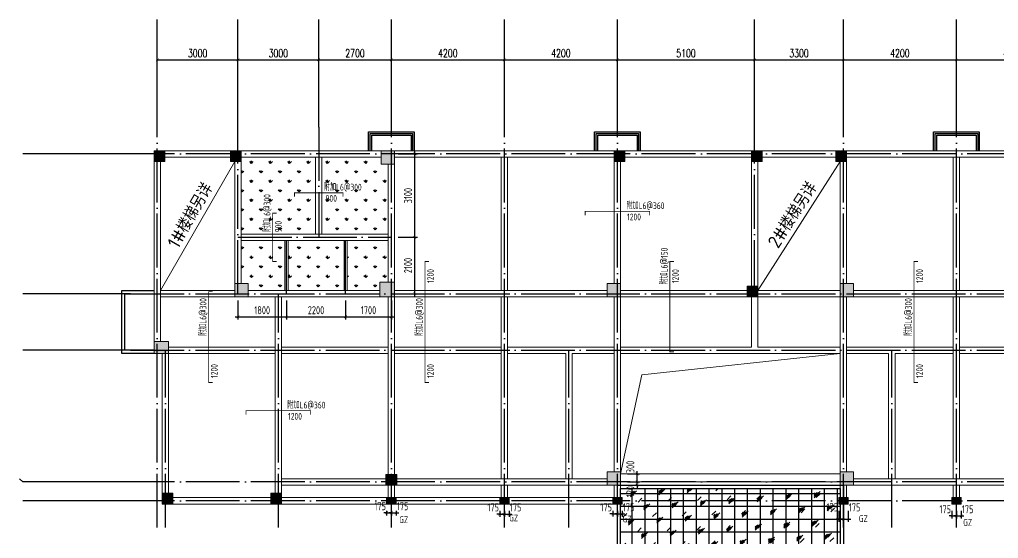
# Model space of a CAD drawing. Extents: x -638872 to -278819, y -139534 to 213996.
# Drawn here: x -525938 to -489560, y -83700 to -64399 of the extents above; entities that cross this region are included whole.
import ezdxf
from ezdxf.enums import TextEntityAlignment as Align

# ---------------------------------------------------------------- set-up
doc = ezdxf.new("R2010")
doc.units = 0
doc.header["$LTSCALE"] = 1000
doc.header["$MEASUREMENT"] = 0
doc.linetypes.add('DOTE', pattern=[2.42, 2, -0.2, 0.02, -0.2])
doc.linetypes.add('线型3', pattern=[500, 300, -200])
doc.layers.get('0').update_dxf_attribs({"linetype": 'CONTINUOUS'})
doc.layers.get('Defpoints').update_dxf_attribs({"linetype": 'CONTINUOUS'})
for name, color, linetype in [('0 - 填充', 250, 'CONTINUOUS'), ('AXIS', 171, 'CONTINUOUS'), ('DOTE', 14, 'DOTE'), ('ROOF', 150, 'CONTINUOUS'), ('S_WALL', 9, 'CONTINUOUS'), ('TEXT', 7, 'CONTINUOUS'), ('室外线条', 151, 'CONTINUOUS'), ('栏杆', 144, 'CONTINUOUS')]:
    doc.layers.add(name, color=color, linetype=linetype)
for name, color, linetype, lineweight in [('COLU', 7, 'CONTINUOUS', 0), ('COLU_HATCH', 251, 'CONTINUOUS', 0), ('DIM', 3, 'CONTINUOUS', 0), ('FLOOR_UP_REIN', 13, 'CONTINUOUS', 0), ('FLOOR_UP_TEXT', 7, 'CONTINUOUS', 0), ('梁', 4, 'CONTINUOUS', 18), ('梁原位标注', 7, 'CONTINUOUS', 25), ('梁虚线', 134, '线型3', 18), ('洞口边线', 9, 'CONTINUOUS', 18), ('零厚板', 7, 'CONTINUOUS', 18)]:
    doc.layers.add(name, color=color, linetype=linetype, lineweight=lineweight)
doc.styles.add('_TCH_DIM_T3', font='SIMPLEX', dxfattribs={"width": 0.705882, "bigfont": 'GBCBIG'})
doc.styles.add('FromPkpm', font='Pkpmeng', dxfattribs={"width": 0.7, "bigfont": 'hztxt'})
doc.styles.add('TSSD_Dimension', font='tssdeng.shx', dxfattribs={"width": 0.7, "bigfont": 'hztxt.shx'})
doc.styles.add('TSSD_Norm', font='tssdeng.shx', dxfattribs={"bigfont": 'hztxt.shx'})
doc.styles.add('TSSD_REIN', font='tssdeng.shx', dxfattribs={"width": 0.7, "bigfont": 'tssdchn.shx'})
doc.dimstyles.new('_TCH_ARCH&&100', dxfattribs={"dimtxt": 297.5, "dimasz": 100, "dimexe": 250, "dimexo": 300, "dimgap": 100, "dimtad": 1, "dimdec": 0, "dimzin": 0, "dimdsep": 46, "dimtxsty": '_TCH_DIM_T3', "dimblk": 'ARCHTICK', "dimcen": 0.09, "dimclrt": 7, "dimazin": 2, "dimtfac": 1, "dimtdec": 0, "dimtix": 1, "dimtmove": 2, "dimatfit": 3, "dimfxl": 0, "dimtolj": 1, "dimtzin": 0, "dimarcsym": 0})
doc.dimstyles.new('TSSD_100_100', dxfattribs={"dimtxt": 300, "dimasz": 100, "dimexe": 100, "dimexo": 250, "dimgap": 100, "dimtad": 1, "dimdec": 0, "dimzin": 0, "dimdsep": 46, "dimtxsty": 'TSSD_Dimension', "dimblk": 'ARCHTICK', "dimblk1": 'ARCHTICK', "dimblk2": 'ARCHTICK', "dimcen": 0, "dimdle": 100, "dimclrt": 7, "dimadec": 0, "dimazin": 0, "dimtfac": 1, "dimtdec": 0, "dimtix": 1, "dimtmove": 2, "dimatfit": 3, "dimfxl": 0, "dimtolj": 1, "dimtzin": 0, "dimarcsym": 0})

# ---------------------------------------------------------------- blocks, each defined once
blk = doc.blocks.new('_ArchTick')
at = {"color": 0, "linetype": 'ByBlock', "const_width": 0.15}
blk.add_lwpolyline([(-0.5, -0.5), (0.5, 0.5)], dxfattribs=at)
blk = doc.blocks.new('*D435')
at = {"layer": 'Defpoints', "color": 0}
for p in [(-512296, -82419), (-512121, -82419), (-512121, -82751)]:
    blk.add_point(p, dxfattribs=at)
at = {"layer": 'DIM', "color": 0, "lineweight": -2}
for p, q in [((-512296, -82751), (-512396, -82751)), ((-512296, -82669), (-512296, -82851)), ((-512296, -82751), (-512121, -82751)), ((-512121, -82669), (-512121, -82851)), ((-512121, -82751), (-512021, -82751))]:
    blk.add_line(p, q, dxfattribs=at)
at = {"layer": 'DIM', "color": 0, "lineweight": -2, "xscale": 100, "yscale": 100, "zscale": 100}
blk.add_blockref('_ArchTick', (-512296, -82751), dxfattribs=at)
at = {"layer": 'DIM', "color": 0, "lineweight": -2, "xscale": 100, "yscale": 100, "zscale": 100, "rotation": 180}
blk.add_blockref('_ArchTick', (-512121, -82751), dxfattribs=at)
at = {"layer": 'DIM', "color": 7, "insert": (-512538, -82501), "char_height": 300, "attachment_point": 5, "style": 'TSSD_Dimension'}
blk.add_mtext('\\A1;175', dxfattribs=at)
blk = doc.blocks.new('*D436')
at = {"layer": 'Defpoints', "color": 0}
for p in [(-512121, -82419), (-511946, -82419), (-511946, -82751)]:
    blk.add_point(p, dxfattribs=at)
at = {"layer": 'DIM', "color": 0, "lineweight": -2}
for p, q in [((-512121, -82751), (-512221, -82751)), ((-512121, -82669), (-512121, -82851)), ((-512121, -82751), (-511946, -82751)), ((-511946, -82669), (-511946, -82851)), ((-511946, -82751), (-511846, -82751))]:
    blk.add_line(p, q, dxfattribs=at)
at = {"layer": 'DIM', "color": 0, "lineweight": -2, "xscale": 100, "yscale": 100, "zscale": 100}
blk.add_blockref('_ArchTick', (-512121, -82751), dxfattribs=at)
at = {"layer": 'DIM', "color": 0, "lineweight": -2, "xscale": 100, "yscale": 100, "zscale": 100, "rotation": 180}
blk.add_blockref('_ArchTick', (-511946, -82751), dxfattribs=at)
at = {"layer": 'DIM', "color": 7, "insert": (-511704, -82501), "char_height": 300, "attachment_point": 5, "style": 'TSSD_Dimension'}
blk.add_mtext('\\A1;175', dxfattribs=at)
blk = doc.blocks.new('*D437')
at = {"layer": 'Defpoints', "color": 0}
for p in [(-508096, -82419), (-507921, -82419), (-507921, -82795)]:
    blk.add_point(p, dxfattribs=at)
at = {"layer": 'DIM', "color": 0, "lineweight": -2}
for p, q in [((-508096, -82795), (-508196, -82795)), ((-508096, -82669), (-508096, -82895)), ((-508096, -82795), (-507921, -82795)), ((-507921, -82669), (-507921, -82895)), ((-507921, -82795), (-507821, -82795))]:
    blk.add_line(p, q, dxfattribs=at)
at = {"layer": 'DIM', "color": 0, "lineweight": -2, "xscale": 100, "yscale": 100, "zscale": 100}
blk.add_blockref('_ArchTick', (-508096, -82795), dxfattribs=at)
at = {"layer": 'DIM', "color": 0, "lineweight": -2, "xscale": 100, "yscale": 100, "zscale": 100, "rotation": 180}
blk.add_blockref('_ArchTick', (-507921, -82795), dxfattribs=at)
at = {"layer": 'DIM', "color": 7, "insert": (-508338, -82545), "char_height": 300, "attachment_point": 5, "style": 'TSSD_Dimension'}
blk.add_mtext('\\A1;175', dxfattribs=at)
blk = doc.blocks.new('*D438')
at = {"layer": 'Defpoints', "color": 0}
for p in [(-507921, -82419), (-507746, -82419), (-507746, -82795)]:
    blk.add_point(p, dxfattribs=at)
at = {"layer": 'DIM', "color": 0, "lineweight": -2}
for p, q in [((-507921, -82795), (-508021, -82795)), ((-507921, -82669), (-507921, -82895)), ((-507921, -82795), (-507746, -82795)), ((-507746, -82669), (-507746, -82895)), ((-507746, -82795), (-507646, -82795))]:
    blk.add_line(p, q, dxfattribs=at)
at = {"layer": 'DIM', "color": 0, "lineweight": -2, "xscale": 100, "yscale": 100, "zscale": 100}
blk.add_blockref('_ArchTick', (-507921, -82795), dxfattribs=at)
at = {"layer": 'DIM', "color": 0, "lineweight": -2, "xscale": 100, "yscale": 100, "zscale": 100, "rotation": 180}
blk.add_blockref('_ArchTick', (-507746, -82795), dxfattribs=at)
at = {"layer": 'DIM', "color": 7, "insert": (-507504, -82545), "char_height": 300, "attachment_point": 5, "style": 'TSSD_Dimension'}
blk.add_mtext('\\A1;175', dxfattribs=at)
blk = doc.blocks.new('*D439')
at = {"layer": 'Defpoints', "color": 0}
for p in [(-503896, -82419), (-503721, -82419), (-503721, -82790)]:
    blk.add_point(p, dxfattribs=at)
at = {"layer": 'DIM', "color": 0, "lineweight": -2}
for p, q in [((-503896, -82790), (-503996, -82790)), ((-503896, -82669), (-503896, -82890)), ((-503896, -82790), (-503721, -82790)), ((-503721, -82669), (-503721, -82890)), ((-503721, -82790), (-503621, -82790))]:
    blk.add_line(p, q, dxfattribs=at)
at = {"layer": 'DIM', "color": 0, "lineweight": -2, "xscale": 100, "yscale": 100, "zscale": 100}
blk.add_blockref('_ArchTick', (-503896, -82790), dxfattribs=at)
at = {"layer": 'DIM', "color": 0, "lineweight": -2, "xscale": 100, "yscale": 100, "zscale": 100, "rotation": 180}
blk.add_blockref('_ArchTick', (-503721, -82790), dxfattribs=at)
at = {"layer": 'DIM', "color": 7, "insert": (-504138, -82540), "char_height": 300, "attachment_point": 5, "style": 'TSSD_Dimension'}
blk.add_mtext('\\A1;175', dxfattribs=at)
blk = doc.blocks.new('*D440')
at = {"layer": 'Defpoints', "color": 0}
for p in [(-503721, -82419), (-503546, -82419), (-503546, -82790)]:
    blk.add_point(p, dxfattribs=at)
at = {"layer": 'DIM', "color": 0, "lineweight": -2}
for p, q in [((-503721, -82790), (-503821, -82790)), ((-503721, -82669), (-503721, -82890)), ((-503721, -82790), (-503546, -82790)), ((-503546, -82669), (-503546, -82890)), ((-503546, -82790), (-503446, -82790))]:
    blk.add_line(p, q, dxfattribs=at)
at = {"layer": 'DIM', "color": 0, "lineweight": -2, "xscale": 100, "yscale": 100, "zscale": 100}
blk.add_blockref('_ArchTick', (-503721, -82790), dxfattribs=at)
at = {"layer": 'DIM', "color": 0, "lineweight": -2, "xscale": 100, "yscale": 100, "zscale": 100, "rotation": 180}
blk.add_blockref('_ArchTick', (-503546, -82790), dxfattribs=at)
at = {"layer": 'DIM', "color": 7, "insert": (-503304, -82540), "char_height": 300, "attachment_point": 5, "style": 'TSSD_Dimension'}
blk.add_mtext('\\A1;175', dxfattribs=at)
blk = doc.blocks.new('*D441')
at = {"layer": 'Defpoints', "color": 0}
for p in [(-495496, -82419), (-495321, -82419), (-495321, -82986)]:
    blk.add_point(p, dxfattribs=at)
at = {"layer": 'DIM', "color": 0, "lineweight": -2}
for p, q in [((-495496, -82669), (-495496, -83086)), ((-495321, -82669), (-495321, -83086)), ((-495496, -82986), (-495596, -82986)), ((-495496, -82986), (-495321, -82986)), ((-495321, -82986), (-495221, -82986))]:
    blk.add_line(p, q, dxfattribs=at)
at = {"layer": 'DIM', "color": 0, "lineweight": -2, "xscale": 100, "yscale": 100, "zscale": 100}
blk.add_blockref('_ArchTick', (-495496, -82986), dxfattribs=at)
at = {"layer": 'DIM', "color": 0, "lineweight": -2, "xscale": 100, "yscale": 100, "zscale": 100, "rotation": 180}
blk.add_blockref('_ArchTick', (-495321, -82986), dxfattribs=at)
at = {"layer": 'DIM', "color": 7, "insert": (-495738, -82543), "char_height": 300, "attachment_point": 5, "style": 'TSSD_Dimension'}
blk.add_mtext('\\A1;175', dxfattribs=at)
blk = doc.blocks.new('*D442')
at = {"layer": 'Defpoints', "color": 0}
for p in [(-495321, -82419), (-495146, -82419), (-495146, -82986)]:
    blk.add_point(p, dxfattribs=at)
at = {"layer": 'DIM', "color": 0, "lineweight": -2}
for p, q in [((-495321, -82669), (-495321, -83086)), ((-495146, -82669), (-495146, -83086)), ((-495321, -82986), (-495421, -82986)), ((-495321, -82986), (-495146, -82986)), ((-495146, -82986), (-495046, -82986))]:
    blk.add_line(p, q, dxfattribs=at)
at = {"layer": 'DIM', "color": 0, "lineweight": -2, "xscale": 100, "yscale": 100, "zscale": 100}
blk.add_blockref('_ArchTick', (-495321, -82986), dxfattribs=at)
at = {"layer": 'DIM', "color": 0, "lineweight": -2, "xscale": 100, "yscale": 100, "zscale": 100, "rotation": 180}
blk.add_blockref('_ArchTick', (-495146, -82986), dxfattribs=at)
at = {"layer": 'DIM', "color": 7, "insert": (-494904, -82543), "char_height": 300, "attachment_point": 5, "style": 'TSSD_Dimension'}
blk.add_mtext('\\A1;175', dxfattribs=at)
blk = doc.blocks.new('*D443')
at = {"layer": 'Defpoints', "color": 0}
for p in [(-491296, -82419), (-491121, -82419), (-491121, -82863)]:
    blk.add_point(p, dxfattribs=at)
at = {"layer": 'DIM', "color": 0, "lineweight": -2}
for p, q in [((-491296, -82863), (-491396, -82863)), ((-491296, -82669), (-491296, -82963)), ((-491296, -82863), (-491121, -82863)), ((-491121, -82669), (-491121, -82963)), ((-491121, -82863), (-491021, -82863))]:
    blk.add_line(p, q, dxfattribs=at)
at = {"layer": 'DIM', "color": 0, "lineweight": -2, "xscale": 100, "yscale": 100, "zscale": 100}
blk.add_blockref('_ArchTick', (-491296, -82863), dxfattribs=at)
at = {"layer": 'DIM', "color": 0, "lineweight": -2, "xscale": 100, "yscale": 100, "zscale": 100, "rotation": 180}
blk.add_blockref('_ArchTick', (-491121, -82863), dxfattribs=at)
at = {"layer": 'DIM', "color": 7, "insert": (-491538, -82613), "char_height": 300, "attachment_point": 5, "style": 'TSSD_Dimension'}
blk.add_mtext('\\A1;175', dxfattribs=at)
blk = doc.blocks.new('*D444')
at = {"layer": 'Defpoints', "color": 0}
for p in [(-491121, -82419), (-490946, -82419), (-490946, -82863)]:
    blk.add_point(p, dxfattribs=at)
at = {"layer": 'DIM', "color": 0, "lineweight": -2}
for p, q in [((-491121, -82863), (-491221, -82863)), ((-491121, -82669), (-491121, -82963)), ((-491121, -82863), (-490946, -82863)), ((-490946, -82669), (-490946, -82963)), ((-490946, -82863), (-490846, -82863))]:
    blk.add_line(p, q, dxfattribs=at)
at = {"layer": 'DIM', "color": 0, "lineweight": -2, "xscale": 100, "yscale": 100, "zscale": 100}
blk.add_blockref('_ArchTick', (-491121, -82863), dxfattribs=at)
at = {"layer": 'DIM', "color": 0, "lineweight": -2, "xscale": 100, "yscale": 100, "zscale": 100, "rotation": 180}
blk.add_blockref('_ArchTick', (-490946, -82863), dxfattribs=at)
at = {"layer": 'DIM', "color": 7, "insert": (-490704, -82613), "char_height": 300, "attachment_point": 5, "style": 'TSSD_Dimension'}
blk.add_mtext('\\A1;175', dxfattribs=at)
blk = doc.blocks.new('*D447')
at = {"layer": 'Defpoints', "color": 0}
for p in [(-517821, -74599), (-516021, -74599), (-516021, -75460)]:
    blk.add_point(p, dxfattribs=at)
at = {"layer": 'DIM', "color": 0, "lineweight": -2}
for p, q in [((-517821, -74849), (-517821, -75560)), ((-516021, -74849), (-516021, -75560)), ((-517921, -75460), (-515921, -75460))]:
    blk.add_line(p, q, dxfattribs=at)
at = {"layer": 'DIM', "color": 0, "lineweight": -2, "xscale": 100, "yscale": 100, "zscale": 100, "rotation": 180}
blk.add_blockref('_ArchTick', (-517821, -75460), dxfattribs=at)
at = {"layer": 'DIM', "color": 0, "lineweight": -2, "xscale": 100, "yscale": 100, "zscale": 100}
blk.add_blockref('_ArchTick', (-516021, -75460), dxfattribs=at)
at = {"layer": 'DIM', "color": 7, "insert": (-516921, -75210), "char_height": 300, "attachment_point": 5, "style": 'TSSD_Dimension'}
blk.add_mtext('\\A1;1800', dxfattribs=at)
blk = doc.blocks.new('*D448')
at = {"layer": 'Defpoints', "color": 0}
for p in [(-516021, -74599), (-513821, -74599), (-513821, -75460)]:
    blk.add_point(p, dxfattribs=at)
at = {"layer": 'DIM', "color": 0, "lineweight": -2}
for p, q in [((-516021, -74849), (-516021, -75560)), ((-513821, -74849), (-513821, -75560)), ((-516121, -75460), (-513721, -75460))]:
    blk.add_line(p, q, dxfattribs=at)
at = {"layer": 'DIM', "color": 0, "lineweight": -2, "xscale": 100, "yscale": 100, "zscale": 100, "rotation": 180}
blk.add_blockref('_ArchTick', (-516021, -75460), dxfattribs=at)
at = {"layer": 'DIM', "color": 0, "lineweight": -2, "xscale": 100, "yscale": 100, "zscale": 100}
blk.add_blockref('_ArchTick', (-513821, -75460), dxfattribs=at)
at = {"layer": 'DIM', "color": 7, "insert": (-514921, -75210), "char_height": 300, "attachment_point": 5, "style": 'TSSD_Dimension'}
blk.add_mtext('\\A1;2200', dxfattribs=at)
blk = doc.blocks.new('*D449')
at = {"layer": 'Defpoints', "color": 0}
for p in [(-513821, -74599), (-512121, -74599), (-512121, -75460)]:
    blk.add_point(p, dxfattribs=at)
at = {"layer": 'DIM', "color": 0, "lineweight": -2}
for p, q in [((-513821, -74849), (-513821, -75560)), ((-512121, -74849), (-512121, -75560)), ((-513921, -75460), (-512021, -75460))]:
    blk.add_line(p, q, dxfattribs=at)
at = {"layer": 'DIM', "color": 0, "lineweight": -2, "xscale": 100, "yscale": 100, "zscale": 100, "rotation": 180}
blk.add_blockref('_ArchTick', (-513821, -75460), dxfattribs=at)
at = {"layer": 'DIM', "color": 0, "lineweight": -2, "xscale": 100, "yscale": 100, "zscale": 100}
blk.add_blockref('_ArchTick', (-512121, -75460), dxfattribs=at)
at = {"layer": 'DIM', "color": 7, "insert": (-512971, -75210), "char_height": 300, "attachment_point": 5, "style": 'TSSD_Dimension'}
blk.add_mtext('\\A1;1700', dxfattribs=at)
blk = doc.blocks.new('*D450')
at = {"layer": 'Defpoints', "color": 0}
for p in [(-512121, -72499), (-511249, -72499), (-512121, -74599)]:
    blk.add_point(p, dxfattribs=at)
at = {"layer": 'DIM', "color": 0, "lineweight": -2}
for p, q in [((-511871, -72499), (-511149, -72499)), ((-511249, -74699), (-511249, -72399)), ((-511871, -74599), (-511149, -74599))]:
    blk.add_line(p, q, dxfattribs=at)
at = {"layer": 'DIM', "color": 0, "lineweight": -2, "xscale": 100, "yscale": 100, "zscale": 100}
for p, rotation in [((-511249, -72499), 90), ((-511249, -74599), 270)]:
    blk.add_blockref('_ArchTick', p, dxfattribs=dict(at, rotation=rotation))
at = {"layer": 'DIM', "color": 7, "insert": (-511499, -73549), "char_height": 300, "attachment_point": 5, "rotation": 90, "style": 'TSSD_Dimension'}
blk.add_mtext('\\A1;2100', dxfattribs=at)
blk = doc.blocks.new('*D451')
at = {"layer": 'Defpoints', "color": 0}
for p in [(-512121, -69399), (-511249, -69399), (-512121, -72499)]:
    blk.add_point(p, dxfattribs=at)
at = {"layer": 'DIM', "color": 0, "lineweight": -2}
for p, q in [((-511871, -69399), (-511149, -69399)), ((-511249, -72599), (-511249, -69299)), ((-511871, -72499), (-511149, -72499))]:
    blk.add_line(p, q, dxfattribs=at)
at = {"layer": 'DIM', "color": 0, "lineweight": -2, "xscale": 100, "yscale": 100, "zscale": 100}
for p, rotation in [((-511249, -69399), 90), ((-511249, -72499), 270)]:
    blk.add_blockref('_ArchTick', p, dxfattribs=dict(at, rotation=rotation))
at = {"layer": 'DIM', "color": 7, "insert": (-511499, -70949), "char_height": 300, "attachment_point": 5, "rotation": 90, "style": 'TSSD_Dimension'}
blk.add_mtext('\\A1;3100', dxfattribs=at)
blk = doc.blocks.new('*D608')
at = {"layer": 'Defpoints', "color": 0}
for p in [(-503601, -81599), (-503601, -81719), (-502989, -81599)]:
    blk.add_point(p, dxfattribs=at)
at = {"layer": 'DIM', "color": 0, "lineweight": -2}
for p, q in [((-503351, -81599), (-502889, -81599)), ((-503351, -81719), (-502889, -81719)), ((-502989, -81599), (-502989, -81499)), ((-502989, -81719), (-502989, -81599)), ((-502989, -81719), (-502989, -81819))]:
    blk.add_line(p, q, dxfattribs=at)
at = {"layer": 'DIM', "color": 0, "lineweight": -2, "xscale": 100, "yscale": 100, "zscale": 100}
for p, rotation in [((-502989, -81599), 270), ((-502989, -81719), 90)]:
    blk.add_blockref('_ArchTick', p, dxfattribs=dict(at, rotation=rotation))
at = {"layer": 'DIM', "color": 7, "insert": (-503239, -81961), "char_height": 300, "attachment_point": 5, "rotation": 90, "style": 'TSSD_Dimension'}
blk.add_mtext('\\A1;120', dxfattribs=at)
blk = doc.blocks.new('*D609')
at = {"layer": 'Defpoints', "color": 0}
for p in [(-503601, -81299), (-502989, -81299), (-503601, -81599)]:
    blk.add_point(p, dxfattribs=at)
at = {"layer": 'DIM', "color": 0, "lineweight": -2}
for p, q in [((-503351, -81299), (-502889, -81299)), ((-502989, -81699), (-502989, -81199)), ((-503351, -81599), (-502889, -81599))]:
    blk.add_line(p, q, dxfattribs=at)
at = {"layer": 'DIM', "color": 0, "lineweight": -2, "xscale": 100, "yscale": 100, "zscale": 100}
for p, rotation in [((-502989, -81299), 90), ((-502989, -81599), 270)]:
    blk.add_blockref('_ArchTick', p, dxfattribs=dict(at, rotation=rotation))
at = {"layer": 'DIM', "color": 7, "insert": (-503239, -81041), "char_height": 300, "attachment_point": 5, "rotation": 90, "style": 'TSSD_Dimension'}
blk.add_mtext('\\A1;300', dxfattribs=at)
blk = doc.blocks.new('*D789')
at = {"layer": 'AXIS', "color": 0, "lineweight": -2}
for p, q in [((-520821, -68099), (-520821, -65649)), ((-517821, -68099), (-517821, -65649)), ((-520821, -65899), (-517821, -65899))]:
    blk.add_line(p, q, dxfattribs=at)
at = {"layer": 'Defpoints', "color": 0}
for p in [(-517821, -65899), (-520821, -68399), (-517821, -68399)]:
    blk.add_point(p, dxfattribs=at)
at = {"layer": 'AXIS', "color": 0, "lineweight": -2, "xscale": 100, "yscale": 100, "zscale": 100, "rotation": 180}
blk.add_blockref('_ArchTick', (-520821, -65899), dxfattribs=at)
at = {"layer": 'AXIS', "color": 0, "lineweight": -2, "xscale": 100, "yscale": 100, "zscale": 100}
blk.add_blockref('_ArchTick', (-517821, -65899), dxfattribs=at)
at = {"layer": 'AXIS', "color": 7, "insert": (-519321, -65650), "char_height": 297.5, "attachment_point": 5, "style": '_TCH_DIM_T3'}
blk.add_mtext('\\A1;3000', dxfattribs=at)
blk = doc.blocks.new('*D790')
at = {"layer": 'AXIS', "color": 0, "lineweight": -2}
for p, q in [((-517821, -68099), (-517821, -65649)), ((-514821, -68099), (-514821, -65649)), ((-517821, -65899), (-514821, -65899))]:
    blk.add_line(p, q, dxfattribs=at)
at = {"layer": 'Defpoints', "color": 0}
for p in [(-514821, -65899), (-517821, -68399), (-514821, -68399)]:
    blk.add_point(p, dxfattribs=at)
at = {"layer": 'AXIS', "color": 0, "lineweight": -2, "xscale": 100, "yscale": 100, "zscale": 100, "rotation": 180}
blk.add_blockref('_ArchTick', (-517821, -65899), dxfattribs=at)
at = {"layer": 'AXIS', "color": 0, "lineweight": -2, "xscale": 100, "yscale": 100, "zscale": 100}
blk.add_blockref('_ArchTick', (-514821, -65899), dxfattribs=at)
at = {"layer": 'AXIS', "color": 7, "insert": (-516321, -65650), "char_height": 297.5, "attachment_point": 5, "style": '_TCH_DIM_T3'}
blk.add_mtext('\\A1;3000', dxfattribs=at)
blk = doc.blocks.new('*D791')
at = {"layer": 'AXIS', "color": 0, "lineweight": -2}
for p, q in [((-514821, -68099), (-514821, -65649)), ((-512121, -68099), (-512121, -65649)), ((-514821, -65899), (-512121, -65899))]:
    blk.add_line(p, q, dxfattribs=at)
at = {"layer": 'Defpoints', "color": 0}
for p in [(-512121, -65899), (-514821, -68399), (-512121, -68399)]:
    blk.add_point(p, dxfattribs=at)
at = {"layer": 'AXIS', "color": 0, "lineweight": -2, "xscale": 100, "yscale": 100, "zscale": 100, "rotation": 180}
blk.add_blockref('_ArchTick', (-514821, -65899), dxfattribs=at)
at = {"layer": 'AXIS', "color": 0, "lineweight": -2, "xscale": 100, "yscale": 100, "zscale": 100}
blk.add_blockref('_ArchTick', (-512121, -65899), dxfattribs=at)
at = {"layer": 'AXIS', "color": 7, "insert": (-513471, -65650), "char_height": 297.5, "attachment_point": 5, "style": '_TCH_DIM_T3'}
blk.add_mtext('\\A1;2700', dxfattribs=at)
blk = doc.blocks.new('*D792')
at = {"layer": 'AXIS', "color": 0, "lineweight": -2}
for p, q in [((-512121, -68099), (-512121, -65649)), ((-507921, -68099), (-507921, -65649)), ((-512121, -65899), (-507921, -65899))]:
    blk.add_line(p, q, dxfattribs=at)
at = {"layer": 'Defpoints', "color": 0}
for p in [(-507921, -65899), (-512121, -68399), (-507921, -68399)]:
    blk.add_point(p, dxfattribs=at)
at = {"layer": 'AXIS', "color": 0, "lineweight": -2, "xscale": 100, "yscale": 100, "zscale": 100, "rotation": 180}
blk.add_blockref('_ArchTick', (-512121, -65899), dxfattribs=at)
at = {"layer": 'AXIS', "color": 0, "lineweight": -2, "xscale": 100, "yscale": 100, "zscale": 100}
blk.add_blockref('_ArchTick', (-507921, -65899), dxfattribs=at)
at = {"layer": 'AXIS', "color": 7, "insert": (-510021, -65650), "char_height": 297.5, "attachment_point": 5, "style": '_TCH_DIM_T3'}
blk.add_mtext('\\A1;4200', dxfattribs=at)
blk = doc.blocks.new('*D793')
at = {"layer": 'AXIS', "color": 0, "lineweight": -2}
for p, q in [((-507921, -68099), (-507921, -65649)), ((-503721, -68099), (-503721, -65649)), ((-507921, -65899), (-503721, -65899))]:
    blk.add_line(p, q, dxfattribs=at)
at = {"layer": 'Defpoints', "color": 0}
for p in [(-503721, -65899), (-507921, -68399), (-503721, -68399)]:
    blk.add_point(p, dxfattribs=at)
at = {"layer": 'AXIS', "color": 0, "lineweight": -2, "xscale": 100, "yscale": 100, "zscale": 100, "rotation": 180}
blk.add_blockref('_ArchTick', (-507921, -65899), dxfattribs=at)
at = {"layer": 'AXIS', "color": 0, "lineweight": -2, "xscale": 100, "yscale": 100, "zscale": 100}
blk.add_blockref('_ArchTick', (-503721, -65899), dxfattribs=at)
at = {"layer": 'AXIS', "color": 7, "insert": (-505821, -65650), "char_height": 297.5, "attachment_point": 5, "style": '_TCH_DIM_T3'}
blk.add_mtext('\\A1;4200', dxfattribs=at)
blk = doc.blocks.new('*D794')
at = {"layer": 'AXIS', "color": 0, "lineweight": -2}
for p, q in [((-503721, -68099), (-503721, -65649)), ((-498621, -68099), (-498621, -65649)), ((-503721, -65899), (-498621, -65899))]:
    blk.add_line(p, q, dxfattribs=at)
at = {"layer": 'Defpoints', "color": 0}
for p in [(-498621, -65899), (-503721, -68399), (-498621, -68399)]:
    blk.add_point(p, dxfattribs=at)
at = {"layer": 'AXIS', "color": 0, "lineweight": -2, "xscale": 100, "yscale": 100, "zscale": 100, "rotation": 180}
blk.add_blockref('_ArchTick', (-503721, -65899), dxfattribs=at)
at = {"layer": 'AXIS', "color": 0, "lineweight": -2, "xscale": 100, "yscale": 100, "zscale": 100}
blk.add_blockref('_ArchTick', (-498621, -65899), dxfattribs=at)
at = {"layer": 'AXIS', "color": 7, "insert": (-501171, -65650), "char_height": 297.5, "attachment_point": 5, "style": '_TCH_DIM_T3'}
blk.add_mtext('\\A1;5100', dxfattribs=at)
blk = doc.blocks.new('*D795')
at = {"layer": 'AXIS', "color": 0, "lineweight": -2}
for p, q in [((-498621, -68099), (-498621, -65649)), ((-495321, -68099), (-495321, -65649)), ((-498621, -65899), (-495321, -65899))]:
    blk.add_line(p, q, dxfattribs=at)
at = {"layer": 'Defpoints', "color": 0}
for p in [(-495321, -65899), (-498621, -68399), (-495321, -68399)]:
    blk.add_point(p, dxfattribs=at)
at = {"layer": 'AXIS', "color": 0, "lineweight": -2, "xscale": 100, "yscale": 100, "zscale": 100, "rotation": 180}
blk.add_blockref('_ArchTick', (-498621, -65899), dxfattribs=at)
at = {"layer": 'AXIS', "color": 0, "lineweight": -2, "xscale": 100, "yscale": 100, "zscale": 100}
blk.add_blockref('_ArchTick', (-495321, -65899), dxfattribs=at)
at = {"layer": 'AXIS', "color": 7, "insert": (-496971, -65650), "char_height": 297.5, "attachment_point": 5, "style": '_TCH_DIM_T3'}
blk.add_mtext('\\A1;3300', dxfattribs=at)
blk = doc.blocks.new('*D796')
at = {"layer": 'AXIS', "color": 0, "lineweight": -2}
for p, q in [((-495321, -68099), (-495321, -65649)), ((-491121, -68099), (-491121, -65649)), ((-495321, -65899), (-491121, -65899))]:
    blk.add_line(p, q, dxfattribs=at)
at = {"layer": 'Defpoints', "color": 0}
for p in [(-491121, -65899), (-495321, -68399), (-491121, -68399)]:
    blk.add_point(p, dxfattribs=at)
at = {"layer": 'AXIS', "color": 0, "lineweight": -2, "xscale": 100, "yscale": 100, "zscale": 100, "rotation": 180}
blk.add_blockref('_ArchTick', (-495321, -65899), dxfattribs=at)
at = {"layer": 'AXIS', "color": 0, "lineweight": -2, "xscale": 100, "yscale": 100, "zscale": 100}
blk.add_blockref('_ArchTick', (-491121, -65899), dxfattribs=at)
at = {"layer": 'AXIS', "color": 7, "insert": (-493221, -65650), "char_height": 297.5, "attachment_point": 5, "style": '_TCH_DIM_T3'}
blk.add_mtext('\\A1;4200', dxfattribs=at)
blk = doc.blocks.new('*D797')
at = {"layer": 'AXIS', "color": 0, "lineweight": -2}
for p, q in [((-491121, -68099), (-491121, -65649)), ((-486921, -68099), (-486921, -65649)), ((-491121, -65899), (-486921, -65899))]:
    blk.add_line(p, q, dxfattribs=at)
at = {"layer": 'Defpoints', "color": 0}
for p in [(-486921, -65899), (-491121, -68399), (-486921, -68399)]:
    blk.add_point(p, dxfattribs=at)
at = {"layer": 'AXIS', "color": 0, "lineweight": -2, "xscale": 100, "yscale": 100, "zscale": 100, "rotation": 180}
blk.add_blockref('_ArchTick', (-491121, -65899), dxfattribs=at)
at = {"layer": 'AXIS', "color": 0, "lineweight": -2, "xscale": 100, "yscale": 100, "zscale": 100}
blk.add_blockref('_ArchTick', (-486921, -65899), dxfattribs=at)
at = {"layer": 'AXIS', "color": 7, "insert": (-489021, -65650), "char_height": 297.5, "attachment_point": 5, "style": '_TCH_DIM_T3'}
blk.add_mtext('\\A1;4200', dxfattribs=at)

msp = doc.modelspace()

# ---------------------------------------------------------------- hatches: boundary and pattern name
at = {"layer": '0 - 填充'}
h = msp.add_hatch(dxfattribs=at)
h.set_pattern_fill('玻璃1', color=256, scale=100)
h.set_pattern_definition([(45, (-747006.7, -32934.05), (-489.8836, 489.8836), [224, -576]), (45, (-746910.7, -32894.05), (-489.8836, 489.8836), [96, -704]), (45, (-747006.7, -32894.05), (-489.8836, 489.8836), [160, -640]), (45, (-746958.7, -32934.05), (537.4012, -537.4012), [200, -600]), (45, (-747006.7, -32974.05), (-489.8836, 489.8836), [320, -480]), (45, (-747006.7, -32854.05), (-489.8836, 489.8836), [80, -720])])
h.paths.add_polyline_path([(-503600.9, -81838.92), (-495440.9, -81838.92), (-495440.9, -85498.92), (-503600.9, -85498.92)])
h = msp.add_hatch(dxfattribs=at)
h.set_pattern_fill('NET', color=256, scale=150)
h.set_pattern_definition([(0, (-747006.7, -32974.05), (0, 476.25), []), (90, (-747006.7, -32974.05), (-476.25, 3e-14), [])])
h.paths.add_polyline_path([(-503600.9, -81838.92), (-495440.9, -81838.92), (-495440.9, -85498.92), (-503600.9, -85498.92)])
at = {"layer": 'COLU_HATCH'}
for points in [[(-520540.9, -69678.92), (-520540.9, -69278.92), (-520940.9, -69278.92), (-520940.9, -69678.92)], [(-517700.9, -69678.92), (-517700.9, -69278.92), (-518100.9, -69278.92), (-518100.9, -69678.92)], [(-512000.9, -69778.92), (-512000.9, -69278.92), (-512500.9, -69278.92), (-512500.9, -69778.92)], [(-503440.9, -69678.92), (-503440.9, -69278.92), (-503840.9, -69278.92), (-503840.9, -69678.92)], [(-498340.9, -69678.92), (-498340.9, -69278.92), (-498740.9, -69278.92), (-498740.9, -69678.92)], [(-495200.9, -69678.92), (-495200.9, -69278.92), (-495600.9, -69278.92), (-495600.9, -69678.92)], [(-512000.9, -74718.92), (-512000.9, -74168.92), (-512550.9, -74168.92), (-512550.9, -74718.92)], [(-517440.9, -74718.92), (-517440.9, -74218.92), (-517940.9, -74218.92), (-517940.9, -74718.92)], [(-503600.9, -74718.92), (-503600.9, -74218.92), (-504100.9, -74218.92), (-504100.9, -74718.92)], [(-498500.9, -74718.92), (-498500.9, -74318.92), (-498900.9, -74318.92), (-498900.9, -74718.92)], [(-494940.9, -74718.92), (-494940.9, -74218.92), (-495440.9, -74218.92), (-495440.9, -74718.92)], [(-520400.9, -76818.92), (-520400.9, -76368.92), (-520940.9, -76368.92), (-520940.9, -76818.92)], [(-511920.9, -81718.92), (-511920.9, -81318.92), (-512320.9, -81318.92), (-512320.9, -81718.92)], [(-503600.9, -81718.92), (-503600.9, -81218.92), (-504100.9, -81218.92), (-504100.9, -81718.92)], [(-494940.9, -81718.92), (-494940.9, -81218.92), (-495440.9, -81218.92), (-495440.9, -81718.92)], [(-520240.9, -82418.92), (-520240.9, -82018.92), (-520640.9, -82018.92), (-520640.9, -82418.92)], [(-516200.9, -82418.92), (-516200.9, -82018.92), (-516600.9, -82018.92), (-516600.9, -82418.92)], [(-512295.9, -82178.92), (-511945.9, -82178.92), (-511945.9, -82418.92), (-512295.9, -82418.92)], [(-508095.9, -82178.92), (-507745.9, -82178.92), (-507745.9, -82418.92), (-508095.9, -82418.92)], [(-503895.9, -82178.92), (-503545.9, -82178.92), (-503545.9, -82418.92), (-503895.9, -82418.92)], [(-495495.9, -82178.92), (-495145.9, -82178.92), (-495145.9, -82418.92), (-495495.9, -82418.92)], [(-491295.9, -82178.92), (-490945.9, -82178.92), (-490945.9, -82418.92), (-491295.9, -82418.92)]]:
    msp.add_hatch(color=256, dxfattribs=at).paths.add_polyline_path(points)
at = {"layer": 'S_WALL'}
h = msp.add_hatch(dxfattribs=at)
h.set_pattern_fill('GRASS', color=256, scale=500, style=0)
h.set_pattern_definition([(90, (-1429132.2, -116065.73), (-353.55339, 353.55339), [93.75, -613.35678]), (45, (-1429132.2, -116065.73), (-353.5534, 353.5534), [93.75, -406.25]), (135, (-1429132.2, -116065.73), (-353.5534, -353.5534), [93.75, -406.25])])
h.paths.add_polyline_path([(-517700.9, -69518.92), (-514940.9, -69518.92), (-514940.9, -72378.92), (-517700.9, -72378.92)])
h.paths.add_polyline_path([(-514700.9, -69518.92), (-512500.9, -69518.92), (-512500.9, -69778.92), (-512240.9, -69778.92), (-512240.9, -72378.92), (-514700.9, -72378.92)])
h.paths.add_polyline_path([(-512240.9, -74168.92), (-512240.9, -72618.92), (-513760.9, -72618.92), (-513760.9, -74418.92), (-512550.9, -74418.92), (-512550.9, -74168.92)])
h.paths.add_polyline_path([(-515960.9, -72618.92), (-513880.9, -72618.92), (-513880.9, -74418.92), (-515960.9, -74418.92)])
h.paths.add_polyline_path([(-517700.9, -72618.92), (-516080.9, -72618.92), (-516080.9, -74418.92), (-517440.9, -74418.92), (-517440.9, -74218.92), (-517690.9, -74218.92), (-517700.9, -74218.92)])

# ---------------------------------------------------------------- linework, layer by layer
at = {"layer": 'AXIS'}
for p, q in [((-520820.9, -68398.92), (-520820.9, -64398.92)), ((-517820.9, -68398.92), (-517820.9, -64398.92)), ((-514820.9, -68398.92), (-514820.9, -64398.92)), ((-512120.9, -68398.92), (-512120.9, -64398.92)), ((-507920.9, -68398.92), (-507920.9, -64398.92)), ((-503720.9, -68398.92), (-503720.9, -64398.92)), ((-498620.9, -68398.92), (-498620.9, -64398.92)), ((-495320.9, -68398.92), (-495320.9, -64398.92)), ((-491120.9, -68398.92), (-491120.9, -64398.92)), ((-521820.9, -69398.92), (-525820.9, -69398.92)), ((-521820.9, -74598.92), (-525820.9, -74598.92)), ((-521820.9, -76698.92), (-525820.9, -76698.92)), ((-525938.06, -81481.76), (-525820.9, -81598.92)), ((-521820.9, -81598.92), (-525820.9, -81598.92)), ((-521820.9, -82298.92), (-525820.9, -82298.92))]:
    msp.add_line(p, q, dxfattribs=at)
at = {"layer": 'COLU'}
for points in [[(-520540.9, -69678.92), (-520540.9, -69278.92), (-520940.9, -69278.92), (-520940.9, -69678.92)], [(-517700.9, -69678.92), (-517700.9, -69278.92), (-518100.9, -69278.92), (-518100.9, -69678.92)], [(-512000.9, -69778.92), (-512000.9, -69278.92), (-512500.9, -69278.92), (-512500.9, -69778.92)], [(-503440.9, -69678.92), (-503440.9, -69278.92), (-503840.9, -69278.92), (-503840.9, -69678.92)], [(-498340.9, -69678.92), (-498340.9, -69278.92), (-498740.9, -69278.92), (-498740.9, -69678.92)], [(-495200.9, -69678.92), (-495200.9, -69278.92), (-495600.9, -69278.92), (-495600.9, -69678.92)], [(-512000.9, -74718.92), (-512000.9, -74168.92), (-512550.9, -74168.92), (-512550.9, -74718.92)], [(-517440.9, -74718.92), (-517440.9, -74218.92), (-517940.9, -74218.92), (-517940.9, -74718.92)], [(-503600.9, -74718.92), (-503600.9, -74218.92), (-504100.9, -74218.92), (-504100.9, -74718.92)], [(-498500.9, -74718.92), (-498500.9, -74318.92), (-498900.9, -74318.92), (-498900.9, -74718.92)], [(-494940.9, -74718.92), (-494940.9, -74218.92), (-495440.9, -74218.92), (-495440.9, -74718.92)], [(-520400.9, -76818.92), (-520400.9, -76368.92), (-520940.9, -76368.92), (-520940.9, -76818.92)], [(-511920.9, -81718.92), (-511920.9, -81318.92), (-512320.9, -81318.92), (-512320.9, -81718.92)], [(-503600.9, -81718.92), (-503600.9, -81218.92), (-504100.9, -81218.92), (-504100.9, -81718.92)], [(-494940.9, -81718.92), (-494940.9, -81218.92), (-495440.9, -81218.92), (-495440.9, -81718.92)], [(-520240.9, -82418.92), (-520240.9, -82018.92), (-520640.9, -82018.92), (-520640.9, -82418.92)], [(-516200.9, -82418.92), (-516200.9, -82018.92), (-516600.9, -82018.92), (-516600.9, -82418.92)], [(-512295.9, -82178.92), (-511945.9, -82178.92), (-511945.9, -82418.92), (-512295.9, -82418.92)], [(-508095.9, -82178.92), (-507745.9, -82178.92), (-507745.9, -82418.92), (-508095.9, -82418.92)], [(-503895.9, -82178.92), (-503545.9, -82178.92), (-503545.9, -82418.92), (-503895.9, -82418.92)], [(-495495.9, -82178.92), (-495145.9, -82178.92), (-495145.9, -82418.92), (-495495.9, -82418.92)], [(-491295.9, -82178.92), (-490945.9, -82178.92), (-490945.9, -82418.92), (-491295.9, -82418.92)]]:
    msp.add_lwpolyline(points, close=True, dxfattribs=at)
at = {"layer": 'DOTE', "color": 8, "linetype": 'DOTE'}
for p, q in [((-520820.9, -83298.92), (-520820.9, -68398.92)), ((-517820.9, -74598.92), (-517820.9, -68398.92)), ((-514820.9, -68398.92), (-514820.9, -72498.92)), ((-512120.9, -83298.92), (-512120.9, -68398.92)), ((-507920.9, -83298.92), (-507920.9, -68398.92)), ((-503720.9, -83298.92), (-503720.9, -68398.92)), ((-498620.9, -74598.92), (-498620.9, -68398.92)), ((-495320.9, -83298.92), (-495320.9, -68398.92)), ((-491120.9, -83298.92), (-491120.9, -68398.92)), ((-476620.9, -69398.92), (-521820.9, -69398.92)), ((-517820.9, -72498.92), (-512120.9, -72498.92)), ((-516020.9, -74598.92), (-516020.9, -72498.92)), ((-513820.9, -74598.92), (-513820.9, -72498.92)), ((-521820.9, -74598.92), (-476620.9, -74598.92)), ((-516320.9, -83298.92), (-516320.9, -74598.92)), ((-521820.9, -76698.92), (-476620.9, -76698.92)), ((-520520.9, -83298.92), (-520520.9, -76698.92)), ((-505520.9, -83298.92), (-505520.9, -76698.92)), ((-493520.9, -83298.92), (-493520.9, -76698.92)), ((-476620.9, -81598.92), (-521820.9, -81598.92)), ((-476620.9, -82298.92), (-521820.9, -82298.92))]:
    msp.add_line(p, q, dxfattribs=at)
at = {"layer": 'FLOOR_UP_REIN', "const_width": 30}
for points in [[(-513920.9, -70991.98), (-513920.9, -70841.98), (-515720.9, -70841.98), (-515720.9, -70991.98)], [(-516379.25, -71598.92), (-516529.25, -71598.92), (-516529.25, -73398.92), (-516379.25, -73398.92)], [(-502520.9, -71682.01), (-502520.9, -71532.01), (-504920.9, -71532.01), (-504920.9, -71682.01)], [(-510723.29, -73398.92), (-510873.29, -73398.92), (-510873.29, -77898.92), (-510723.29, -77898.92)], [(-501620.65, -73398.92), (-501770.65, -73398.92), (-501770.65, -76758.96), (-501620.65, -76758.96)], [(-492548.24, -73398.92), (-492698.24, -73398.92), (-492698.24, -77898.92), (-492548.24, -77898.92)], [(-518759.57, -74518.43), (-518909.57, -74518.43), (-518909.57, -77898.92), (-518759.57, -77898.92)], [(-515120.9, -79098.92), (-515120.9, -78948.92), (-517520.9, -78948.92), (-517520.9, -79098.92)]]:
    msp.add_lwpolyline(points, dxfattribs=at)
at = {"layer": 'ROOF'}
for points in [[(-503720.9, -81718.92), (-495320.9, -81718.92), (-495320.9, -85618.92), (-503720.9, -85618.92)], [(-503600.9, -81838.92), (-495440.9, -81838.92), (-495440.9, -85498.92), (-503600.9, -85498.92)]]:
    msp.add_lwpolyline(points, close=True, dxfattribs=at)
at = {"layer": '室外线条'}
for points in [[(-512970.9, -69278.92), (-512970.9, -68578.92), (-511270.9, -68578.92), (-511270.9, -69278.92)], [(-504570.9, -69278.92), (-504570.9, -68578.92), (-502870.9, -68578.92), (-502870.9, -69278.92)], [(-491970.9, -69278.92), (-491970.9, -68578.92), (-490270.9, -68578.92), (-490270.9, -69278.92)], [(-520940.9, -76818.92), (-522140.9, -76818.92), (-522140.9, -74478.92), (-520940.9, -74478.92)], [(-520940.9, -76698.92), (-522020.9, -76698.92), (-522020.9, -74598.92), (-520940.9, -74598.92)]]:
    msp.add_lwpolyline(points, dxfattribs=at)
at = {"layer": '栏杆'}
for points in [[(-512910.9, -69278.92), (-512910.9, -68638.92), (-511330.9, -68638.92), (-511330.9, -69278.92)], [(-512850.9, -69278.92), (-512850.9, -68698.92), (-511390.9, -68698.92), (-511390.9, -69278.92)], [(-504510.9, -69278.92), (-504510.9, -68638.92), (-502930.9, -68638.92), (-502930.9, -69278.92)], [(-504450.9, -69278.92), (-504450.9, -68698.92), (-502990.9, -68698.92), (-502990.9, -69278.92)], [(-491910.9, -69278.92), (-491910.9, -68638.92), (-490330.9, -68638.92), (-490330.9, -69278.92)], [(-491850.9, -69278.92), (-491850.9, -68698.92), (-490390.9, -68698.92), (-490390.9, -69278.92)]]:
    msp.add_lwpolyline(points, dxfattribs=at)
at = {"layer": '梁', "lineweight": 18, "ltscale": 1}
for p, q in [((-520540.9, -69278.92), (-518100.9, -69278.92)), ((-517700.9, -69278.92), (-512500.9, -69278.92)), ((-512000.9, -69278.92), (-503840.9, -69278.92)), ((-503440.9, -69278.92), (-498740.9, -69278.92)), ((-498340.9, -69278.92), (-495600.9, -69278.92)), ((-495200.9, -69278.92), (-487170.9, -69278.92)), ((-520940.9, -74598.92), (-520940.9, -69678.92)), ((-520700.9, -74598.92), (-520700.9, -69678.92)), ((-520540.9, -69518.92), (-518100.9, -69518.92)), ((-517940.9, -74218.92), (-517940.9, -69678.92)), ((-517700.9, -69518.92), (-512500.9, -69518.92)), ((-517700.9, -74218.92), (-517700.9, -69678.92)), ((-512240.9, -74168.92), (-512240.9, -69778.92)), ((-498500.9, -74318.92), (-498500.9, -69678.92)), ((-498340.9, -69518.92), (-495600.9, -69518.92)), ((-495440.9, -74218.92), (-495440.9, -69678.92)), ((-520700.9, -74478.92), (-517940.9, -74478.92)), ((-517440.9, -74478.92), (-512550.9, -74478.92)), ((-498500.9, -74478.92), (-495440.9, -74478.92)), ((-520940.9, -76368.92), (-520940.9, -74598.92)), ((-503600.9, -81218.92), (-503600.9, -76698.92)), ((-495440.9, -81218.92), (-495440.9, -76698.92)), ((-520640.9, -82018.92), (-520640.9, -76818.92)), ((-503600.9, -76818.92), (-498620.9, -76818.92)), ((-498620.9, -76818.92), (-495440.9, -76818.92)), ((-503600.9, -81298.92), (-495440.9, -81298.92)), ((-503600.9, -81598.92), (-495440.9, -81598.92)), ((-503600.9, -82418.92), (-503600.9, -81718.92)), ((-495440.9, -82298.92), (-495440.9, -81718.92)), ((-495200.9, -82298.92), (-495200.9, -81718.92)), ((-494940.9, -81718.92), (-487120.9, -81718.92)), ((-491240.9, -82298.92), (-491240.9, -81718.92)), ((-491000.9, -82298.92), (-491000.9, -81718.92)), ((-520240.9, -82418.92), (-516600.9, -82418.92)), ((-516200.9, -82418.92), (-503600.9, -82418.92)), ((-512000.9, -82418.92), (-512240.9, -82418.92)), ((-503600.9, -82418.92), (-503840.9, -82418.92)), ((-495200.9, -82298.92), (-495440.9, -82298.92)), ((-491000.9, -82298.92), (-491240.9, -82298.92)), ((-491000.9, -82298.92), (-491240.9, -82298.92)), ((-491000.9, -82418.92), (-491240.9, -82418.92))]:
    msp.add_line(p, q, dxfattribs=at)
at = {"layer": '梁虚线', "lineweight": 18, "ltscale": 1}
for p, q in [((-514940.9, -72378.92), (-514940.9, -69518.92)), ((-514700.9, -72378.92), (-514700.9, -69518.92)), ((-512000.9, -69518.92), (-503840.9, -69518.92)), ((-512000.9, -74168.92), (-512000.9, -69778.92)), ((-508040.9, -74478.92), (-508040.9, -69518.92)), ((-507800.9, -74478.92), (-507800.9, -69518.92)), ((-503840.9, -74218.92), (-503840.9, -69678.92)), ((-503600.9, -74218.92), (-503600.9, -69678.92)), ((-503440.9, -69518.92), (-498740.9, -69518.92)), ((-498740.9, -74318.92), (-498740.9, -69678.92)), ((-495200.9, -69518.92), (-487170.9, -69518.92)), ((-495200.9, -74218.92), (-495200.9, -69678.92)), ((-491240.9, -74478.92), (-491240.9, -69518.92)), ((-491000.9, -74478.92), (-491000.9, -69518.92)), ((-517700.9, -72378.92), (-512240.9, -72378.92)), ((-517700.9, -72618.92), (-512240.9, -72618.92)), ((-516080.9, -74478.92), (-516080.9, -72618.92)), ((-515960.9, -74478.92), (-515960.9, -72618.92)), ((-513880.9, -74478.92), (-513880.9, -72618.92)), ((-513760.9, -74478.92), (-513760.9, -72618.92)), ((-512000.9, -74478.92), (-504100.9, -74478.92)), ((-503600.9, -74478.92), (-498900.9, -74478.92)), ((-494940.9, -74478.92), (-487170.9, -74478.92)), ((-520700.9, -76368.92), (-520700.9, -74598.92)), ((-520700.9, -74718.92), (-517940.9, -74718.92)), ((-517440.9, -74718.92), (-512550.9, -74718.92)), ((-516440.9, -82018.92), (-516440.9, -74718.92)), ((-516200.9, -82018.92), (-516200.9, -74718.92)), ((-512240.9, -81318.92), (-512240.9, -74718.92)), ((-512000.9, -81318.92), (-512000.9, -74718.92)), ((-512000.9, -74718.92), (-504100.9, -74718.92)), ((-508040.9, -81478.92), (-508040.9, -74718.92)), ((-507800.9, -81478.92), (-507800.9, -74718.92)), ((-503840.9, -76698.92), (-503840.9, -74718.92)), ((-503600.9, -74718.92), (-498900.9, -74718.92)), ((-503600.9, -76698.92), (-503600.9, -74718.92)), ((-498740.9, -76578.92), (-498740.9, -74718.92)), ((-498500.9, -74718.92), (-495440.9, -74718.92)), ((-498500.9, -76578.92), (-498500.9, -74718.92)), ((-495440.9, -76698.92), (-495440.9, -74718.92)), ((-495200.9, -76698.92), (-495200.9, -74718.92)), ((-494940.9, -74718.92), (-487170.9, -74718.92)), ((-491240.9, -81478.92), (-491240.9, -74718.92)), ((-491000.9, -81478.92), (-491000.9, -74718.92)), ((-520400.9, -76578.92), (-516440.9, -76578.92)), ((-516200.9, -76578.92), (-512240.9, -76578.92)), ((-512000.9, -76578.92), (-508040.9, -76578.92)), ((-507800.9, -76578.92), (-505520.9, -76578.92)), ((-505520.9, -76578.92), (-503840.9, -76578.92)), ((-503840.9, -81218.92), (-503840.9, -76698.92)), ((-503600.9, -76578.92), (-498740.9, -76578.92)), ((-498500.9, -76578.92), (-495440.9, -76578.92)), ((-495200.9, -76578.92), (-493520.9, -76578.92)), ((-495200.9, -81218.92), (-495200.9, -76698.92)), ((-493520.9, -76578.92), (-491240.9, -76578.92)), ((-491000.9, -76578.92), (-487040.9, -76578.92)), ((-520400.9, -76818.92), (-516440.9, -76818.92)), ((-520400.9, -82018.92), (-520400.9, -76818.92)), ((-516200.9, -76818.92), (-512240.9, -76818.92)), ((-512000.9, -76818.92), (-508040.9, -76818.92)), ((-507800.9, -76818.92), (-505640.9, -76818.92)), ((-505640.9, -81478.92), (-505640.9, -76818.92)), ((-505400.9, -81478.92), (-505400.9, -76818.92)), ((-505400.9, -76818.92), (-503840.9, -76818.92)), ((-495200.9, -76818.92), (-493640.9, -76818.92)), ((-493640.9, -81478.92), (-493640.9, -76818.92)), ((-493400.9, -81478.92), (-493400.9, -76818.92)), ((-493400.9, -76818.92), (-491240.9, -76818.92)), ((-491000.9, -76818.92), (-487040.9, -76818.92)), ((-516200.9, -81478.92), (-512320.9, -81478.92)), ((-511920.9, -81478.92), (-504100.9, -81478.92)), ((-494940.9, -81478.92), (-487120.9, -81478.92)), ((-516200.9, -81718.92), (-512320.9, -81718.92)), ((-512240.9, -82178.92), (-512240.9, -81718.92)), ((-512000.9, -82178.92), (-512000.9, -81718.92)), ((-511920.9, -81718.92), (-504100.9, -81718.92)), ((-508040.9, -82178.92), (-508040.9, -81718.92)), ((-507800.9, -82178.92), (-507800.9, -81718.92)), ((-503840.9, -82178.92), (-503840.9, -81718.92)), ((-520240.9, -82178.92), (-516600.9, -82178.92)), ((-516200.9, -82178.92), (-503840.9, -82178.92))]:
    msp.add_line(p, q, dxfattribs=at)
at = {"layer": '洞口边线', "ltscale": 1}
for p, q in [((-495440.9, -76818.92), (-503600.9, -76818.92)), ((-503600.9, -76818.92), (-503600.9, -81298.92)), ((-502808.94, -77610.88), (-495440.9, -76818.92)), ((-495440.9, -76818.92), (-495440.9, -76818.92)), ((-503600.9, -81298.92), (-502808.94, -77610.88))]:
    msp.add_line(p, q, dxfattribs=at)
at = {"layer": '零厚板', "lineweight": 18, "ltscale": 1}
for p, q in [((-517940.9, -69678.92), (-520700.9, -74478.92)), ((-495440.9, -69678.92), (-498500.9, -74478.92))]:
    msp.add_line(p, q, dxfattribs=at)

# ---------------------------------------------------------------- texts
at = {"layer": 'FLOOR_UP_TEXT', "style": 'TSSD_REIN', "width": 0.7}
for s, p in [('附加L6@300', (-514631.8, -70758.64)), ('900', (-514569.93, -71175.31)), ('附加L6@360', (-503387.57, -71448.68)), ('1200', (-503361.38, -71865.35)), ('附加L6@360', (-515987.57, -78865.59)), ('1200', (-515961.38, -79282.25))]:
    msp.add_text(s, height=250, dxfattribs=at).set_placement(p)
for s, p in [('附加L6@300', (-516612.58, -72300.93)), ('900', (-516195.91, -72315)), ('附加L6@150', (-501853.98, -74258.11)), ('1200', (-510539.96, -74196.29)), ('1200', (-501437.32, -74200.64)), ('1200', (-492364.91, -74196.29)), ('附加L6@300', (-518992.9, -76167.9)), ('附加L6@300', (-510956.62, -76167.9)), ('附加L6@300', (-492781.58, -76167.9)), ('1200', (-518576.24, -77731.27)), ('1200', (-510539.96, -77731.27)), ('1200', (-492364.91, -77731.27))]:
    msp.add_text(s, height=250, rotation=90, dxfattribs=at).set_placement(p)
at = {"layer": 'TEXT', "style": 'TSSD_Norm'}
for s, rotation, p in [('1#楼梯另详', 60, (-520044.26, -72959.99)), ('2#楼梯另详', 57, (-497751.32, -72950.51))]:
    msp.add_text(s, height=500, rotation=rotation, dxfattribs=at).set_placement(p)
at = {"layer": '梁原位标注', "lineweight": 25, "style": 'FromPkpm', "width": 0.7}
for p in [(-511660.98, -82880.87), (-507573.64, -82814.35), (-503356.48, -82848.3), (-494579.73, -82839.73), (-490701.5, -82980.45)]:
    msp.add_text('GZ', height=250, dxfattribs=at).set_placement(p, align=Align.TOP_CENTER)

# ---------------------------------------------------------------- dimensions: what is measured, and where the dimension line sits
at = {"layer": 'AXIS'}
for p1, p2, text, picture, middle in [((-520820.9, -68398.92), (-517820.9, -68398.92), '3000', '*D789', (-519320.9, -65650.17)), ((-517820.9, -68398.92), (-514820.9, -68398.92), '3000', '*D790', (-516320.9, -65650.17)), ((-514820.9, -68398.92), (-512120.9, -68398.92), '2700', '*D791', (-513470.9, -65650.17)), ((-512120.9, -68398.92), (-507920.9, -68398.92), '4200', '*D792', (-510020.9, -65650.17)), ((-507920.9, -68398.92), (-503720.9, -68398.92), '4200', '*D793', (-505820.9, -65650.17)), ((-503720.9, -68398.92), (-498620.9, -68398.92), '5100', '*D794', (-501170.9, -65650.17)), ((-498620.9, -68398.92), (-495320.9, -68398.92), '3300', '*D795', (-496970.9, -65650.17)), ((-495320.9, -68398.92), (-491120.9, -68398.92), '4200', '*D796', (-493220.9, -65650.17)), ((-491120.9, -68398.92), (-486920.9, -68398.92), '4200', '*D797', (-489020.9, -65650.17))]:
    dim = msp.add_aligned_dim(p1=p1, p2=p2, distance=2500, text=text, dimstyle='_TCH_ARCH&&100', dxfattribs=at)
    dim.commit()
    dim.dimension.update_dxf_attribs({"geometry": picture, "text_midpoint": middle})
at = {"layer": 'DIM'}
for base, p1, p2, picture, middle in [((-511248.77, -69398.92), (-512120.9, -72498.92), (-512120.9, -69398.92), '*D451', (-511498.77, -70948.92)), ((-511248.77, -72498.92), (-512120.9, -74598.92), (-512120.9, -72498.92), '*D450', (-511498.77, -73548.92))]:
    dim = msp.add_linear_dim(base=base, p1=p1, p2=p2, angle=90, dimstyle='TSSD_100_100', dxfattribs=at)
    dim.commit()
    dim.dimension.update_dxf_attribs({"geometry": picture, "text_midpoint": middle})
for base, p1, p2, picture, middle in [((-516020.9, -75459.64), (-517820.9, -74598.92), (-516020.9, -74598.92), '*D447', (-516920.9, -75209.64)), ((-513820.9, -75459.64), (-516020.9, -74598.92), (-513820.9, -74598.92), '*D448', (-514920.9, -75209.64)), ((-512120.9, -75459.64), (-513820.9, -74598.92), (-512120.9, -74598.92), '*D449', (-512970.9, -75209.64))]:
    dim = msp.add_linear_dim(base=base, p1=p1, p2=p2, dimstyle='TSSD_100_100', dxfattribs=at)
    dim.commit()
    dim.dimension.update_dxf_attribs({"geometry": picture, "text_midpoint": middle})
for base, p1, p2, picture, middle in [((-502988.62, -81298.92), (-503600.9, -81598.92), (-503600.9, -81298.92), '*D609', (-503238.62, -81040.84)), ((-502988.62, -81598.92), (-503600.9, -81718.92), (-503600.9, -81598.92), '*D608', (-503238.62, -81960.84))]:
    dim = msp.add_linear_dim(base=base, p1=p1, p2=p2, angle=90, dimstyle='TSSD_100_100', dxfattribs=at)
    dim.commit()
    dim.dimension.update_dxf_attribs({"geometry": picture, "text_midpoint": middle, "dimtype": 128})
for base, p1, p2, picture, middle in [((-512120.9, -82750.56), (-512295.9, -82418.92), (-512120.9, -82418.92), '*D435', (-512537.83, -82500.56)), ((-511945.9, -82750.56), (-512120.9, -82418.92), (-511945.9, -82418.92), '*D436', (-511703.98, -82500.56)), ((-507920.9, -82795.18), (-508095.9, -82418.92), (-507920.9, -82418.92), '*D437', (-508337.83, -82545.18)), ((-507745.9, -82795.18), (-507920.9, -82418.92), (-507745.9, -82418.92), '*D438', (-507503.98, -82545.18)), ((-503720.9, -82789.75), (-503895.9, -82418.92), (-503720.9, -82418.92), '*D439', (-504137.83, -82539.75)), ((-503545.9, -82789.75), (-503720.9, -82418.92), (-503545.9, -82418.92), '*D440', (-503303.98, -82539.75)), ((-495320.9, -82985.86), (-495495.9, -82418.92), (-495320.9, -82418.92), '*D441', (-495737.82, -82543.49)), ((-495145.9, -82985.86), (-495320.9, -82418.92), (-495145.9, -82418.92), '*D442', (-494903.98, -82543.49)), ((-491120.9, -82863.18), (-491295.9, -82418.92), (-491120.9, -82418.92), '*D443', (-491537.83, -82613.18)), ((-490945.9, -82863.18), (-491120.9, -82418.92), (-490945.9, -82418.92), '*D444', (-490703.98, -82613.18))]:
    dim = msp.add_linear_dim(base=base, p1=p1, p2=p2, dimstyle='TSSD_100_100', dxfattribs=at)
    dim.commit()
    dim.dimension.update_dxf_attribs({"geometry": picture, "text_midpoint": middle, "dimtype": 128})

doc.saveas('drawing.dxf')
